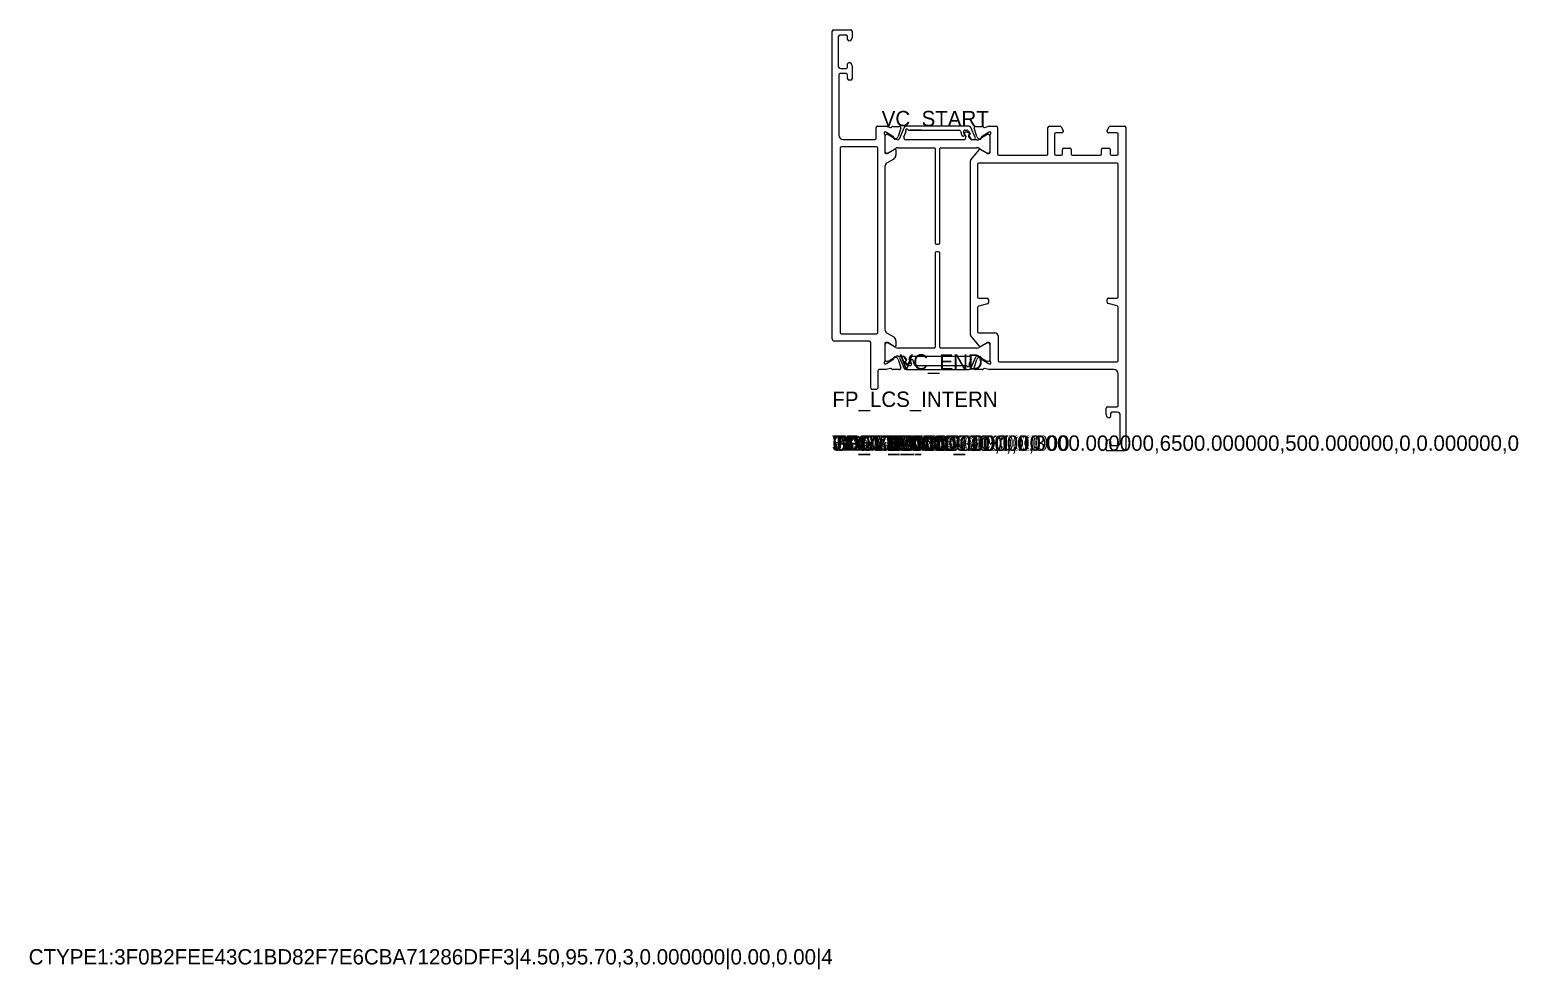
# Model space of a CAD drawing. Header units: metres. Extents: x 0 to 340, y -1 to 213.
import ezdxf

# ---------------------------------------------------------------- set-up
doc = ezdxf.new("R2010")
doc.units = ezdxf.units.M

msp = doc.modelspace()

# ---------------------------------------------------------------- linework, layer by layer
for p, q in [((183.3347, 142.647029), (183.3347, 212.847029)), ((183.6347, 213.147029), (187.5347, 213.147029)), ((184.6347, 211.247029), (184.6347, 205.047029)), ((186.5347, 211.947029), (185.3347, 211.947029)), ((186.8347, 210.947029), (186.8347, 211.647029)), ((187.8347, 212.847029), (187.8347, 211.347029)), ((185.3347, 204.347029), (186.5347, 204.347029)), ((186.8347, 204.647029), (186.8347, 205.347029)), ((187.8347, 204.947029), (187.8347, 201.947029)), ((184.8347, 202.847029), (184.8347, 189.147029)), ((186.5347, 203.147029), (185.1347, 203.147029)), ((186.8347, 201.947029), (186.8347, 202.847029)), ((187.5347, 201.647029), (187.1347, 201.647029)), ((193.3347, 188.447029), (193.3347, 190.847029)), ((193.6347, 191.147029), (195.557015, 191.147029)), ((195.633479, 191.137121), (195.557015, 191.147029)), ((195.633479, 191.137121), (196.595682, 190.883498)), ((197.121412, 191.122544), (198.672506, 191.122544)), ((198.958776, 190.732823), (198.356811, 188.812155)), ((199.733139, 190.850386), (198.56505, 188.226815)), ((214.479844, 191.147029), (200.189911, 191.147018)), ((200.842596, 190.254368), (212.300782, 190.255121)), ((213.559695, 190.254348), (214.043889, 190.254065)), ((215.952583, 188.5685), (214.936617, 190.850397)), ((216.312847, 188.812155), (215.710883, 190.732823)), ((215.997152, 191.122544), (217.548246, 191.122544)), ((218.073976, 190.883498), (219.036179, 191.137121)), ((219.112643, 191.147029), (219.036179, 191.137121)), ((219.112643, 191.147029), (220.739618, 191.147029)), ((221.039618, 190.847029), (221.039618, 184.845918)), ((232.534958, 184.845918), (232.534958, 190.847029)), ((232.834958, 191.147029), (235.284403, 191.147029)), ((235.54421, 190.997029), (235.994766, 190.216644)), ((246.07515, 190.216644), (246.525706, 190.997029)), ((246.785513, 191.147029), (250.034958, 191.147029)), ((250.334958, 190.847029), (250.334958, 117.647029)), ((185.8347, 188.147029), (193.0347, 188.147029)), ((195.372982, 189.847029), (195.3347, 189.847029)), ((195.3347, 189.281344), (195.3347, 185.247029)), ((195.3347, 188.846857), (195.3347, 185.446857)), ((197.40259, 188.669553), (195.694493, 189.753616)), ((195.914315, 189.246857), (195.7347, 189.246857)), ((197.794669, 188.20763), (196.064316, 189.206664)), ((197.390493, 188.381131), (197.40259, 188.669553)), ((197.964042, 188.342436), (197.682971, 188.195507)), ((199.668224, 188.750225), (200.120021, 189.764978)), ((213.32679, 188.046868), (200.124997, 188.046857)), ((212.586384, 190.047003), (212.900235, 189.071518)), ((213.471109, 189.256183), (213.274227, 189.861566)), ((213.512767, 189.391308), (213.787358, 188.741488)), ((214.126991, 189.808137), (213.789058, 189.80808)), ((214.281647, 190.136788), (214.751908, 189.524435)), ((214.674124, 189.514715), (214.28851, 189.760976)), ((214.960199, 188.171018), (214.431448, 188.901844)), ((214.459485, 188.946965), (214.926327, 188.280304)), ((214.529754, 189.208652), (214.641189, 189.246115)), ((214.65219, 189.211491), (214.538177, 189.176353)), ((215.168567, 188.152407), (215.67502, 188.1465)), ((216.275081, 188.046868), (215.203255, 188.046868)), ((216.986687, 188.195507), (216.705617, 188.342436)), ((218.60544, 189.206675), (216.875087, 188.207641)), ((218.975165, 189.753616), (217.267068, 188.669553)), ((217.267068, 188.669553), (217.279165, 188.381131)), ((218.935056, 189.246868), (218.755442, 189.246868)), ((219.334958, 189.847029), (219.296676, 189.847029)), ((219.334958, 185.247029), (219.334958, 189.281344)), ((219.335056, 185.446868), (219.335056, 188.846868)), ((234.034958, 189.347029), (234.034958, 184.845918)), ((235.734958, 189.647029), (234.334958, 189.647029)), ((236.034958, 190.066644), (236.034958, 189.947029)), ((246.034958, 189.947029), (246.034958, 190.066644)), ((248.234958, 189.647029), (246.334958, 189.647029)), ((248.534958, 184.845918), (248.534958, 189.347029)), ((185.1347, 186.147029), (185.1347, 144.147029)), ((193.4347, 186.447029), (185.4347, 186.447029)), ((193.7347, 144.147029), (193.7347, 186.147029)), ((195.6347, 184.947029), (195.853405, 184.947029)), ((195.7347, 185.046857), (195.914316, 185.046857)), ((197.3347, 183.676859), (195.8347, 182.810833)), ((196.009589, 184.990892), (197.530577, 185.918343)), ((196.064316, 185.087049), (197.7947, 186.086087)), ((197.8347, 185.747584), (197.8347, 184.542884)), ((198.394699, 186.246857), (206.584878, 186.246869)), ((206.784878, 186.046869), (206.784878, 164.546868)), ((207.884878, 164.546868), (207.884878, 186.046869)), ((208.084878, 186.246869), (216.275056, 186.246868)), ((214.905145, 183.470517), (216.881749, 185.826142)), ((216.875056, 186.086099), (218.605441, 185.087061)), ((217.134958, 185.87079), (218.734958, 184.947029)), ((218.734958, 184.947029), (219.034958, 184.947029)), ((218.755441, 185.046868), (218.935056, 185.046868)), ((221.339618, 184.545918), (232.234958, 184.545918)), ((234.334958, 184.545918), (235.534958, 184.545918)), ((235.834958, 184.845918), (235.834958, 185.847429)), ((236.134958, 186.147429), (237.534958, 186.147429)), ((237.834958, 185.847429), (237.834958, 184.845918)), ((238.134958, 184.545918), (244.434958, 184.545918)), ((244.734958, 184.845918), (244.734958, 185.847429)), ((245.034958, 186.147429), (246.434958, 186.147429)), ((246.734958, 185.847429), (246.734958, 184.845918)), ((247.034958, 184.545918), (248.234958, 184.545918)), ((195.3347, 181.944808), (195.3347, 144.849251)), ((214.834958, 143.516378), (214.834958, 183.27768)), ((216.434958, 182.445918), (216.434958, 152.245918)), ((248.234958, 182.745918), (216.734958, 182.745918)), ((248.534958, 152.245918), (248.534958, 182.445918)), ((207.084878, 164.246868), (207.584878, 164.246868)), ((206.78478, 162.247184), (206.78478, 140.747184)), ((207.58478, 162.547184), (207.08478, 162.547184)), ((207.88478, 140.747184), (207.88478, 162.247184)), ((216.434958, 149.819052), (216.434958, 144.34814)), ((218.712604, 150.659544), (216.657312, 150.10883)), ((216.734958, 151.945918), (218.634958, 151.945918)), ((218.934958, 151.645918), (218.934958, 150.949322)), ((246.034958, 151.002911), (246.034958, 151.645918)), ((248.312604, 150.16242), (246.257312, 150.713134)), ((246.334958, 151.945918), (248.234958, 151.945918)), ((248.534958, 137.747029), (248.534958, 149.872642)), ((185.4347, 143.847029), (193.4347, 143.847029)), ((195.8347, 143.983225), (197.3347, 143.1172)), ((216.881749, 140.967916), (214.905145, 143.323542)), ((216.734958, 144.04814), (220.439618, 144.04814)), ((221.139618, 143.34814), (221.139618, 137.747029)), ((191.7847, 142.147029), (183.8347, 142.147029)), ((192.0847, 131.447029), (192.0847, 141.847029)), ((195.334603, 141.347184), (195.334603, 137.947184)), ((195.3347, 141.547029), (195.3347, 137.512715)), ((195.853405, 141.847029), (195.6347, 141.847029)), ((195.914218, 141.747184), (195.734603, 141.747184)), ((197.530577, 140.875716), (196.009589, 141.803167)), ((197.794603, 140.707954), (196.064218, 141.706992)), ((197.8347, 142.251174), (197.8347, 141.046474)), ((206.58478, 140.547184), (198.394603, 140.547184)), ((216.27496, 140.547196), (208.084781, 140.547184)), ((218.605343, 141.707003), (216.874958, 140.707965)), ((218.734958, 141.847029), (217.134958, 140.923269)), ((219.034958, 141.847029), (218.734958, 141.847029)), ((218.934958, 141.747196), (218.755343, 141.747196)), ((219.334958, 141.447029), (219.334958, 141.547029)), ((219.334958, 137.512715), (219.334958, 141.447029)), ((219.334958, 137.947196), (219.334958, 141.347196)), ((195.3347, 136.947029), (195.372982, 136.947029)), ((196.595682, 135.91056), (195.633479, 135.656937)), ((195.694493, 137.040442), (197.40259, 138.124505)), ((195.734603, 137.547184), (195.914217, 137.547184)), ((196.064219, 137.587378), (197.794571, 138.586411)), ((197.40259, 138.124505), (197.390493, 138.412927)), ((197.682971, 138.598551), (197.964042, 138.451622)), ((198.356811, 137.981904), (198.958776, 136.061235)), ((198.394578, 138.747184), (199.466403, 138.747184)), ((198.717075, 138.225552), (199.733041, 135.943655)), ((199.501092, 138.641645), (198.994638, 138.647553)), ((199.70946, 138.623035), (200.23821, 137.892209)), ((200.210173, 137.847088), (199.743331, 138.513749)), ((200.388011, 136.657264), (199.91775, 137.269617)), ((199.995534, 137.279338), (200.381149, 137.033076)), ((200.017468, 137.582562), (200.131482, 137.617699)), ((200.139905, 137.585401), (200.028469, 137.547938)), ((200.542668, 136.985916), (200.8806, 136.985973)), ((201.109964, 136.539704), (200.625769, 136.539987)), ((201.156891, 137.402744), (200.882301, 138.052565)), ((201.198549, 137.53787), (201.395431, 136.932486)), ((201.342869, 138.747184), (214.544662, 138.747196)), ((202.083274, 136.747049), (201.769424, 137.722535)), ((213.827063, 136.539684), (202.368877, 136.538932)), ((215.001435, 138.043827), (214.549638, 137.029075)), ((214.936519, 135.943667), (216.104608, 138.567237)), ((215.710883, 136.061235), (216.312847, 137.981904)), ((216.705617, 138.451622), (216.986687, 138.598551)), ((216.874989, 138.586423), (218.605342, 137.587389)), ((217.279165, 138.412927), (217.267068, 138.124505)), ((217.267068, 138.124505), (218.975165, 137.040442)), ((219.036179, 135.656937), (218.073976, 135.91056)), ((218.755344, 137.547196), (218.934958, 137.547196)), ((219.296676, 136.947029), (219.334958, 136.947029)), ((221.439618, 137.447029), (248.234958, 137.447029)), ((193.6847, 135.347029), (193.6847, 131.447029)), ((195.557015, 135.647029), (193.9847, 135.647029)), ((195.557015, 135.647029), (195.633479, 135.656937)), ((198.672506, 135.671514), (197.121412, 135.671514)), ((200.189815, 135.647023), (214.479747, 135.647035)), ((217.548246, 135.671514), (215.997152, 135.671514)), ((219.036179, 135.656937), (219.112643, 135.647029)), ((247.534958, 135.647029), (219.112643, 135.647029)), ((248.534958, 127.447029), (248.534958, 134.647029)), ((193.3847, 131.147029), (192.3847, 131.147029)), ((245.834958, 125.347029), (245.834958, 126.847029)), ((246.134958, 127.147029), (248.234958, 127.147029)), ((246.834958, 125.647029), (246.834958, 124.947029)), ((248.334958, 125.947029), (247.134958, 125.947029)), ((249.034958, 119.047029), (249.034958, 125.247029)), ((245.834958, 117.447029), (245.834958, 118.947029)), ((246.834958, 119.347029), (246.834958, 118.647029)), ((249.834958, 117.147029), (246.134958, 117.147029)), ((247.134958, 118.347029), (248.334958, 118.347029))]:
    msp.add_line(p, q)
for centre, radius, start, end in [((183.6347, 212.847029), 0.3, 90, 180), ((185.3347, 211.247029), 0.7, 90, 180), ((186.5347, 211.647029), 0.3, 360, 90), ((187.1347, 210.947029), 0.3, 180, 270), ((187.1347, 211.347029), 0.7, 270, 360), ((187.5347, 212.847029), 0.3, 360, 90), ((185.3347, 205.047029), 0.7, 180, 270), ((186.5347, 204.647029), 0.3, 270, 360), ((187.1347, 205.347029), 0.3, 90, 180), ((187.1347, 204.947029), 0.7, 360, 90), ((185.1347, 202.847029), 0.3, 90, 180), ((186.5347, 202.847029), 0.3, 360, 90), ((187.1347, 201.947029), 0.3, 180, 270), ((187.5347, 201.947029), 0.3, 270, 360), ((193.6347, 190.847029), 0.3, 90, 180), ((196.685403, 191.169768), 0.3, 252.598279, 330.367342), ((197.12001, 190.922549), 0.2, 90, 150.367342), ((198.672506, 190.822544), 0.3, 342.598279, 90), ((200.189912, 190.647018), 0.5, 90, 156), ((200.354421, 190.205534), 0.3, 35.548433, 212.065684), ((200.842596, 190.554368), 0.3, 215.548433, 270), ((212.300801, 189.955121), 0.3, 17.834934, 90), ((213.559519, 189.954349), 0.3, 90, 198.015506), ((214.043714, 189.954065), 0.3, 37.522757, 90), ((214.479844, 190.647029), 0.5, 24, 90), ((215.997152, 190.822544), 0.3, 90, 197.401721), ((217.549649, 190.922549), 0.2, 29.632658, 90), ((217.984255, 191.169768), 0.3, 209.632658, 287.401721), ((220.739618, 190.847029), 0.3, 360, 90), ((232.834958, 190.847029), 0.3, 90, 180), ((235.284403, 190.847029), 0.3, 30, 90), ((235.734958, 190.066644), 0.3, 360, 30), ((246.334958, 190.066644), 0.3, 150, 180), ((246.785513, 190.847029), 0.3, 90, 150), ((250.034958, 190.847029), 0.3, 360, 90), ((185.8347, 189.147029), 1, 180, 270), ((193.0347, 188.447029), 0.3, 270, 360), ((195.4347, 189.564186), 0.3, 109.471221, 250.528779), ((195.7347, 188.846857), 0.4, 90, 180), ((195.372982, 189.247029), 0.6, 57.598279, 90), ((195.914315, 188.946857), 0.3, 59.999655, 90), ((197.590318, 188.37275), 0.2, 180, 297.598279), ((198.394675, 189.246857), 1.2, 239.999655, 263.495163), ((197.593426, 189.05141), 0.8, 297.598279, 342.598279), ((198.292717, 188.352651), 0.3, 263.495163, 335.2), ((200.124996, 188.546857), 0.5, 156, 270), ((199.845957, 189.886999), 0.3, 336, 32.065684), ((213.185817, 189.163401), 0.3, 197.834934, 18.015506), ((213.326789, 188.546868), 0.5, 270, 22.907135), ((213.789108, 189.50808), 0.3, 90, 202.907135), ((214.127041, 189.508137), 0.3, 57.436866, 90), ((214.593486, 189.019078), 0.2, 108.581915, 215.885612), ((214.582355, 189.033006), 0.15, 107.128706, 215.002354), ((214.59339, 189.388295), 0.15, 288.581915, 57.436866), ((214.593286, 189.40262), 0.2, 287.128706, 37.522757), ((215.172066, 188.452387), 0.3, 215.002354, 270), ((215.203255, 188.346868), 0.3, 215.885612, 270), ((215.678519, 188.446479), 0.3, 270, 24), ((216.275081, 189.246868), 1.2, 270, 300.000345), ((217.076232, 189.05141), 0.8, 197.401721, 242.401721), ((217.079341, 188.37275), 0.2, 242.401721, 360), ((218.755442, 188.946868), 0.3, 90, 120.000345), ((218.935056, 188.846868), 0.4, 360, 90), ((219.296676, 189.247029), 0.6, 90, 122.401721), ((219.234958, 189.564186), 0.3, 289.471221, 70.528779), ((234.334958, 189.347029), 0.3, 90, 180), ((235.734958, 189.947029), 0.3, 270, 360), ((246.334958, 189.947029), 0.3, 180, 270), ((248.234958, 189.347029), 0.3, 360, 90), ((185.4347, 186.147029), 0.3, 90, 180), ((193.4347, 186.147029), 0.3, 360, 90), ((195.7347, 185.446857), 0.4, 180, 270), ((195.6347, 185.247029), 0.3, 180, 270), ((195.853405, 185.247029), 0.3, 270, 301.373538), ((195.914316, 185.346857), 0.3, 270, 300), ((196.8347, 184.542884), 1, 300, 360), ((197.6347, 185.747584), 0.2, 360, 121.373538), ((198.3947, 185.046857), 1.2, 90, 120), ((206.584878, 186.046869), 0.2, 360, 90), ((208.084878, 186.046869), 0.2, 90, 180), ((215.134958, 183.27768), 0.3, 140, 180), ((216.275056, 185.046868), 1.2, 60, 90), ((217.034958, 185.697584), 0.2, 60, 140), ((218.755441, 185.346868), 0.3, 240, 270), ((218.935056, 185.446868), 0.4, 270, 360), ((219.034958, 185.247029), 0.3, 270, 360), ((221.339618, 184.845918), 0.3, 180, 270), ((232.234958, 184.845918), 0.3, 270, 360), ((234.334958, 184.845918), 0.3, 180, 270), ((235.534958, 184.845918), 0.3, 270, 360), ((236.134958, 185.847429), 0.3, 90, 180), ((237.534958, 185.847429), 0.3, 360, 90), ((238.134958, 184.845918), 0.3, 180, 270), ((244.434958, 184.845918), 0.3, 270, 360), ((245.034958, 185.847429), 0.3, 90, 180), ((246.434958, 185.847429), 0.3, 360, 90), ((247.034958, 184.845918), 0.3, 180, 270), ((248.234958, 184.845918), 0.3, 270, 360), ((196.3347, 181.944808), 1, 120, 180), ((216.734958, 182.445918), 0.3, 90, 180), ((248.234958, 182.445918), 0.3, 360, 90), ((207.084878, 164.546868), 0.3, 180, 270), ((207.584878, 164.546868), 0.3, 270, 360), ((207.08478, 162.247184), 0.3, 90, 180), ((207.58478, 162.247184), 0.3, 360, 90), ((216.734958, 152.245918), 0.3, 180, 270), ((216.734958, 149.819052), 0.3, 105, 180), ((218.634958, 151.645918), 0.3, 360, 90), ((218.634958, 150.949322), 0.3, 285, 360), ((246.334958, 151.645918), 0.3, 90, 180), ((246.334958, 151.002911), 0.3, 180, 255), ((248.234958, 152.245918), 0.3, 270, 360), ((248.234958, 149.872642), 0.3, 360, 75), ((183.8347, 142.647029), 0.5, 180, 270), ((185.4347, 144.147029), 0.3, 180, 270), ((193.4347, 144.147029), 0.3, 270, 360), ((196.3347, 144.849251), 1, 180, 240), ((196.8347, 142.251174), 1, 360, 60), ((215.134958, 143.516378), 0.3, 180, 220), ((216.734958, 144.34814), 0.3, 180, 270), ((220.439618, 143.34814), 0.7, 360, 90), ((191.7847, 141.847029), 0.3, 360, 90), ((195.734603, 141.347184), 0.4, 90, 180), ((195.6347, 141.547029), 0.3, 90, 180), ((195.853405, 141.547029), 0.3, 58.626462, 90), ((195.914218, 141.447184), 0.3, 60, 90), ((197.6347, 141.046474), 0.2, 238.626462, 360), ((198.394603, 141.747184), 1.2, 240, 270), ((206.58478, 140.747184), 0.2, 270, 360), ((208.08478, 140.747184), 0.2, 180, 270), ((216.274958, 141.747196), 1.2, 270, 300), ((217.034958, 141.096474), 0.2, 220, 300), ((218.755343, 141.447196), 0.3, 90, 120), ((218.934958, 141.347196), 0.4, 360, 90), ((219.034958, 141.547029), 0.3, 360, 90), ((195.4347, 137.229872), 0.3, 109.471221, 250.528779), ((195.734603, 137.947184), 0.4, 180, 270), ((195.372982, 137.547029), 0.6, 270, 302.401721), ((195.914217, 137.847184), 0.3, 270, 300.000345), ((196.685403, 135.624291), 0.3, 29.632658, 107.401721), ((197.590318, 138.421308), 0.2, 62.401721, 180), ((198.394578, 137.547184), 1.2, 90, 120.000345), ((197.593426, 137.742648), 0.8, 17.401721, 62.401721), ((198.672506, 135.971514), 0.3, 270, 17.401721), ((198.991139, 138.347573), 0.3, 90, 204), ((199.466403, 138.447184), 0.3, 35.885612, 90), ((199.497593, 138.341666), 0.3, 35.002354, 90), ((200.189814, 136.147023), 0.5, 204, 270), ((200.076372, 137.391433), 0.2, 107.128706, 217.522757), ((200.076268, 137.405758), 0.15, 108.581915, 237.436866), ((200.087304, 137.761046), 0.15, 287.128706, 35.002354), ((200.076173, 137.774975), 0.2, 288.581915, 35.885612), ((200.542617, 137.285916), 0.3, 237.436866, 270), ((200.625945, 136.839987), 0.3, 217.522757, 270), ((201.342869, 138.247184), 0.5, 90, 202.907135), ((200.88055, 137.285973), 0.3, 270, 22.907135), ((201.110139, 136.839704), 0.3, 270, 18.015506), ((201.483841, 137.630652), 0.3, 17.834934, 198.015506), ((202.368857, 136.838932), 0.3, 197.834934, 270), ((213.827063, 136.239684), 0.3, 35.548433, 90), ((214.315237, 136.588519), 0.3, 215.548433, 32.065684), ((214.479747, 136.147035), 0.5, 270, 336), ((214.823701, 136.907054), 0.3, 156, 212.065684), ((214.544662, 138.247196), 0.5, 336, 90), ((215.997152, 135.971514), 0.3, 162.598279, 270), ((216.376942, 138.441402), 0.3, 83.495163, 155.2), ((217.076232, 137.742648), 0.8, 117.598279, 162.598279), ((216.274983, 137.547196), 1.2, 59.999655, 83.495163), ((217.079341, 138.421308), 0.2, 360, 117.598279), ((217.984255, 135.624291), 0.3, 72.598279, 150.367342), ((218.755344, 137.847196), 0.3, 239.999655, 270), ((218.934958, 137.947196), 0.4, 270, 360), ((219.296676, 137.547029), 0.6, 237.598279, 270), ((219.234958, 137.229872), 0.3, 289.471221, 70.528779), ((221.439618, 137.747029), 0.3, 180, 270), ((248.234958, 137.747029), 0.3, 270, 360), ((193.9847, 135.347029), 0.3, 90, 180), ((197.12001, 135.871509), 0.2, 209.632658, 270), ((217.549649, 135.871509), 0.2, 270, 330.367342), ((247.534958, 134.647029), 1, 360, 90), ((192.3847, 131.447029), 0.3, 180, 270), ((193.3847, 131.447029), 0.3, 270, 360), ((246.134958, 126.847029), 0.3, 90, 180), ((247.134958, 125.647029), 0.3, 90, 180), ((248.234958, 127.447029), 0.3, 270, 360), ((248.334958, 125.247029), 0.7, 360, 90), ((246.534958, 125.347029), 0.7, 180, 270), ((246.534958, 124.947029), 0.3, 270, 360), ((246.534958, 118.947029), 0.7, 90, 180), ((246.534958, 119.347029), 0.3, 360, 90), ((248.334958, 119.047029), 0.7, 270, 360), ((246.134958, 117.447029), 0.3, 180, 270), ((247.134958, 118.647029), 0.3, 180, 270), ((249.834958, 117.647029), 0.5, 270, 360)]:
    msp.add_arc(centre, radius, start, end)

# ---------------------------------------------------------------- texts
for tag, p in [('VC_START', (194.595858, 191.147029)), ('VC_END', (198.672506, 135.671514)), ('FP_LCS_INTERN', (183.3347, 127.147029)), ('WX:0.000000', (183.3347, 117.147029)), ('WY:0.000000', (183.3347, 117.147029)), ('JX:0.000000', (183.3347, 117.147029)), ('JY:0.000000', (183.3347, 117.147029)), ('TDEV:0.000000', (183.3347, 117.147029)), ('TDEV2:0.000000', (183.3347, 117.147029)), ('TDEV3:0.000000', (183.3347, 117.147029)), ('TDEV4:0.000000', (183.3347, 117.147029)), ('TDEV5:0.000000', (183.3347, 117.147029)), ('OPTI:500.000000,1,0,3000.000000,6500.000000,500.000000,0,0.000000,0', (183.3347, 117.147029)), ('GLASS_MIN:0.000000', (183.3347, 117.147029)), ('GLASS_MAX:0.000000', (183.3347, 117.147029)), ('DESC:Anta Z', (183.3347, 117.147029)), ('DENS:2.140000', (183.3347, 117.147029)), ('FRONT_VIEW', (183.3347, 117.147029)), ('BL01:6800.000000,,1', (183.3347, 117.147029)), ('FP_LCS_ORIG', (183.3347, 117.147029)), ('PANE_WIDTH:62.000000', (183.3347, 117.147029)), ('FP_LCS_HOT', (193.3347, 117.147029)), ('CTYPE1:3F0B2FEE43C1BD82F7E6CBA71286DFF3|4.50,95.70,3,0.000000|0.00,0.00|4', (0, 0))]:
    msp.add_attdef(tag, p, '', height=3.5)

doc.saveas('drawing.dxf')
